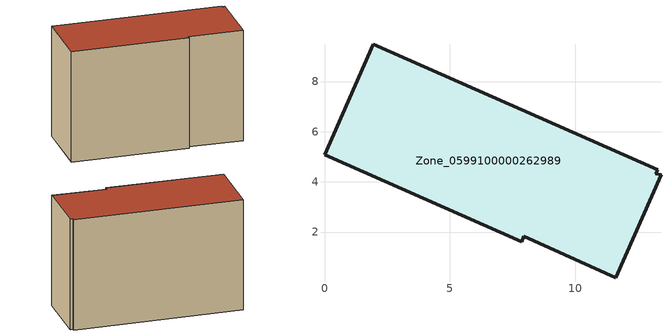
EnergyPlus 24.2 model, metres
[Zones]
Zone_0599100000262989
 floor ground (C_G): 1.94,9.48 13.28,4.48 13.21,4.32 13.41,4.28 11.61,0.18 7.95,1.83 7.87,1.61 0,5.08 z0
 wall outside (C_F): 13.28,4.48 1.94,9.48 0,5.08 7.87,1.61 7.95,1.83 11.61,0.18 13.41,4.28 13.21,4.32 13.28,4.48 z0:8.36
 roof outside (C_R): 13.21,4.32 13.28,4.48 1.94,9.48 0,5.08 7.87,1.61 7.95,1.83 11.61,0.18 13.41,4.28 z8.36
[BUILDING]
Pand.0599100000262989: North Axis=0; Terrain=City; Loads Convergence Tolerance Value=0.04; Temperature Convergence Tolerance Value=0.4; Solar Distribution=FullExterior; Maximum Number of Warmup Days=25; Minimum Number of Warmup Days=1
[Site:Location]
Rotterdam.The.Hague.AP_ZH_NLD Design_Conditions: Latitude=51.96; Longitude=4.45; Time Zone=1; Elevation=-4.5
[SITE:GROUNDTEMPERATURE:BUILDINGSURFACE]
18, 18, 18, 18, 18, 18, 18, 18, 18, 18, 18, 18
[MATERIAL] Thermal Absorptance=0.9; Solar Absorptance=0.7; Visible Absorptance=0.7
Name | Roughness | Thickness | Conductivity | Density | Specific Heat
G.TI.1946-1964 | MediumSmooth | 0.15 | 1 | 540 | 1210
F.TI.1946-1964 | Rough | 0.3 | 0.857143 | 1920 | 840
R.TI.1946-1964 | MediumRough | 0.2 | 0.277778 | 1500 | 1000
[CONSTRUCTION]
C_G: G.TI.1946-1964
C_F: F.TI.1946-1964
C_R: R.TI.1946-1964
[ZONE]
Zone_0599100000262989: Type=1; Multiplier=1; Ceiling Height=Autocalculate; Volume=Autocalculate; Floor Area=autocalculate; Part of Total Floor Area=Yes
[ZONEINFILTRATION:DESIGNFLOWRATE]
Infil_Zone_0599100000262989: Zone or ZoneList or Space or SpaceList=Zone_0599100000262989; Schedule=AlwaysOn; Design Flow Rate Calculation Method=Flow/Area; Flow Rate per Floor Area=0.003; Constant Term Coefficient=1; Temperature Term Coefficient=0; Velocity Term Coefficient=0; Velocity Squared Term Coefficient=0
[HVACTEMPLATE:ZONE:IDEALLOADSAIRSYSTEM]
Zone_0599100000262989: Maximum Heating Supply Air Temperature=50; Minimum Cooling Supply Air Temperature=13; Maximum Heating Supply Air Humidity Ratio=0.0156; Minimum Cooling Supply Air Humidity Ratio=0.0077; Heating Limit=NoLimit; Cooling Limit=NoLimit; Dehumidification Control Type=ConstantSensibleHeatRatio; Cooling Sensible Heat Ratio=0.7; Dehumidification Setpoint=60; Humidification Control Type=None; Humidification Setpoint=30; Outdoor Air Method=None; Outdoor Air Flow Rate per Person=0.00944; Outdoor Air Flow Rate per Zone Floor Area=0; Outdoor Air Flow Rate per Zone=0; Demand Controlled Ventilation Type=None; Outdoor Air Economizer Type=NoEconomizer; Heat Recovery Type=None; Sensible Heat Recovery Effectiveness=0.7; Latent Heat Recovery Effectiveness=0.65
[ZONECONTROL:THERMOSTAT]
ThermostatControl_Zone_0599100000262989: Zone or ZoneList=Zone_0599100000262989; Control Type Schedule=DualSetpointControlType; Control 1=Thermostat_Zone_0599100000262989; Temperature Difference Between Cutout And Setpoint=0
[THERMOSTATSETPOINT:DUALSETPOINT]
Thermostat_Zone_0599100000262989: Heating Setpoint Temperature Schedule=HeatingSetpoint_Zone_0599100000262989; Cooling Setpoint Temperature Schedule=CoolingSetpoint_Zone_0599100000262989
[SCHEDULE:COMPACT]
HeatingSetpoint_Zone_0599100000262989: Through: 12/31, For: AllDays, Until: 24:00, 21
CoolingSetpoint_Zone_0599100000262989: Through: 12/31, For: AllDays, Until: 24:00, 24
DualSetpointControlType: Through: 12/31, For: AllDays, Until: 24:00, 4
AlwaysOn: Through: 12/31, For: AllDays, Until: 24:00, 1
